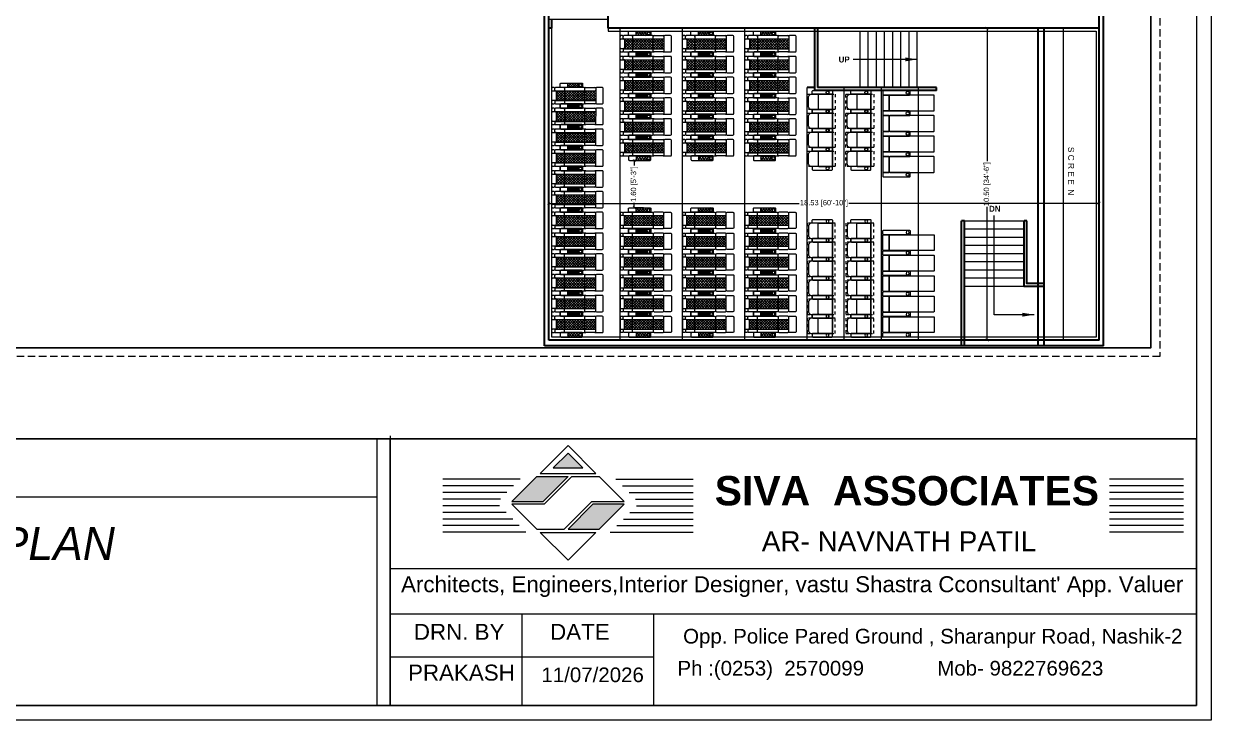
# Model space of a CAD drawing. Header units: feet. Extents: x 1354 to 2117, y 994 to 1430.
# Drawn here: x 1908.96 to 1948.95, y 1166.92 to 1190.38 of the extents above; entities that cross this region are included whole.
import ezdxf

# ---------------------------------------------------------------- set-up
doc = ezdxf.new("R2010")
doc.units = ezdxf.units.FT
doc.linetypes.add('HIDDEN', pattern=[0.375, 0.25, -0.125])
for name, color, linetype in [('BOUNDRY', 5, 'Continuous'), ('F4', 76, 'Continuous'), ('Layer2', 240, 'Continuous')]:
    doc.layers.add(name, color=color, linetype=linetype)
for name, color, linetype, lineweight in [('CHAIRS', 25, 'Continuous', 0), ('DIMENTION', 23, 'Continuous', 13), ('H', 253, 'Continuous', 5), ('h-hatch', 253, 'Continuous', 9), ('LINE-1-KEY (DCPL)', 253, 'Continuous', 9), ('tex', 7, 'Continuous', 15), ('TEXT', 7, 'Continuous', 20), ('Text Common_TMOS', 150, 'Continuous', 20), ('wall', 7, 'Continuous', 30), ('Wall_TMOS', 5, 'Continuous', 35), ('WIN', 230, 'Continuous', 9)]:
    doc.layers.add(name, color=color, linetype=linetype, lineweight=lineweight)
doc.styles.add('Arial Narrow', font='arial.ttf')
doc.styles.get("Standard").update_dxf_attribs({"font": 'arial.ttf'})
doc.styles.add('STYLE1', font='arial.ttf')
doc.dimstyles.new('2_Dim_Wrk_Medium_TMOS', dxfattribs={"dimtxt": 0.18, "dimasz": 0.15, "dimexe": 0.18, "dimexo": 0.0625, "dimgap": 0.09, "dimtad": 0, "dimdec": 3, "dimzin": 0, "dimdsep": 46, "dimtxsty": 'STYLE1', "dimblk": 'OPEN90', "dimcen": 0.09, "dimclrd": 256, "dimclre": 256, "dimclrt": 256, "dimazin": 2, "dimtfac": 1, "dimtdec": 3, "dimtofl": 0, "dimtmove": 0, "dimatfit": 3, "dimfxl": 0.18, "dimfxlon": 1, "dimtolj": 1, "dimtzin": 0, "dimlwd": -1, "dimlwe": -1, "dimarcsym": 0})
doc.dimstyles.new('jay', dxfattribs={"dimtxt": 0.18, "dimasz": 0.1, "dimexe": 0.01, "dimexo": 0.01, "dimgap": 0.05, "dimtad": 0, "dimzin": 0, "dimdsep": 46, "dimtxsty": 'Standard', "dimblk": 'ARCHTICK', "dimcen": 0.09, "dimclrd": 8, "dimclre": 8, "dimclrt": 5, "dimadec": 0, "dimazin": 0, "dimtfac": 1, "dimtofl": 0, "dimtmove": 0, "dimatfit": 3, "dimfxl": 1, "dimtolj": 1, "dimtzin": 0, "dimlwd": -1, "dimlwe": -1, "dimarcsym": 1})

# ---------------------------------------------------------------- blocks, each defined once
blk = doc.blocks.new('_Open90')
at = {"color": 0, "linetype": 'ByBlock', "lineweight": -2}
for p, q in [((0, 0), (-1, 0)), ((-0.5, 0.5), (0, 0)), ((0, 0), (-0.5, -0.5))]:
    blk.add_line(p, q, dxfattribs=at)
blk = doc.blocks.new('_ArchTick')
at = {"color": 0, "linetype": 'ByBlock', "const_width": 0.15}
blk.add_lwpolyline([(-0.5, -0.5), (0.5, 0.5)], dxfattribs=at)
blk = doc.blocks.new('*D72')
at = {"color": 8}
for p, q in [((1940.387, 1190.226), (1941.418, 1190.226)), ((1941.408, 1190.226), (1941.408, 1185.744)), ((1941.408, 1179.726), (1941.408, 1184.208)), ((1940.387, 1179.726), (1941.418, 1179.726))]:
    blk.add_line(p, q, dxfattribs=at)
at = {"layer": 'DEFPOINTS', "color": 0}
for p in [(1940.377, 1190.226), (1941.408, 1190.226), (1940.377, 1179.726)]:
    blk.add_point(p, dxfattribs=at)
at = {"color": 8, "xscale": 0.1, "yscale": 0.1, "zscale": 0.1}
for p, rotation in [((1941.408, 1190.226), 90), ((1941.408, 1179.726), 270)]:
    blk.add_blockref('_ArchTick', p, dxfattribs=dict(at, rotation=rotation))
at = {"color": 5, "insert": (1941.408, 1184.976), "char_height": 0.18, "attachment_point": 5, "rotation": 90}
blk.add_mtext('\\A1;10.50 [34\'-6"]', dxfattribs=at)
blk = doc.blocks.new('dfgdgdfgdfgdf')
at = {"layer": 'CHAIRS'}
h = blk.add_hatch(dxfattribs=at)
h.set_pattern_fill('ANSI37', color=256, scale=20, angle=180)
h.set_pattern_definition([(225, (22575.6077, -4853.689), (1.767766953, -1.767766953), []), (315, (22575.6077, -4853.689), (1.767766953, 1.767766953), [])])
edge = h.paths.add_edge_path()
edge.add_line((-157647.2, 650.2), (-157660.3, 650.2))
edge.add_line((-157660.3, 650.2), (-157660.3, 638.4))
edge.add_arc((-157659.3, 638.4), 1, 90, 180, ccw=False)
edge.add_line((-157659.3, 639.4), (-157647.2, 639.4))
edge.add_line((-157647.2, 639.4), (-157647.2, 650.2))
h.paths.add_polyline_path([(-157647.2, 678), (-157660.3, 678), (-157660.3, 650.2), (-157647.2, 650.2)])
h.paths.add_polyline_path([(-157647.2, 692.4), (-157660.3, 692.4), (-157660.3, 678), (-157647.2, 678)])
h = blk.add_hatch(dxfattribs=at)
h.set_pattern_fill('ANSI37', color=256, scale=20, angle=180)
h.set_pattern_definition([(225, (22628.3003, -4853.689), (1.767766953, -1.767766953), []), (315, (22628.3003, -4853.689), (1.767766953, 1.767766953), [])])
h.paths.add_polyline_path([(-157664.8, 673.8, 0.414214), (-157665.8, 674.8), (-157669.8, 674.8, 0.414214), (-157670.8, 673.8), (-157670.8, 654.8), (-157664.8, 654.8)])
h.paths.add_polyline_path([(-157669.8, 671.8, -1), (-157665.8, 671.8, -1)], flags=16)
h.paths.add_polyline_path([(-157669.7, 671.8, -1), (-157665.9, 671.8, -1)], flags=0)
h = blk.add_hatch(dxfattribs=at)
h.set_pattern_fill('ANSI37', color=256, scale=20, angle=180)
h.set_pattern_definition([(225, (22628.3003, -4851.72), (1.767766953, -1.767766953), []), (315, (22628.3003, -4851.72), (1.767766953, 1.767766953), [])])
h.paths.add_polyline_path([(-157642.8, 673.8, -0.414214), (-157641.8, 674.8), (-157637.8, 674.8, -0.414214), (-157636.8, 673.8), (-157636.8, 654.8), (-157642.8, 654.8)])
h.paths.add_polyline_path([(-157637.8, 671.8, 1), (-157641.7, 671.8, 1)], flags=16)
h.paths.add_polyline_path([(-157637.9, 671.8, 1), (-157641.6, 671.8, 1)], flags=0)
for p, q in [((-157664.8, 701.4), (-157664.8, 693.4)), ((-157664.8, 679), (-157664.8, 691.4)), ((-157643.8, 702.4), (-157663.8, 702.4)), ((-157663.8, 692.4), (-157643.8, 692.4)), ((-157663.8, 692.4), (-157643.8, 692.4)), ((-157660.3, 638.4), (-157660.3, 692.4)), ((-157647.2, 638.4), (-157647.2, 692.4)), ((-157642.8, 693.4), (-157642.8, 701.4)), ((-157642.8, 691.4), (-157642.8, 679)), ((-157664.8, 677), (-157664.8, 638.4)), ((-157643.8, 678), (-157663.8, 678)), ((-157643.8, 678), (-157663.8, 678)), ((-157642.8, 638.4), (-157642.8, 677)), ((-157664.8, 654.8), (-157670.8, 654.8)), ((-157663.8, 650.2), (-157643.7, 650.2)), ((-157642.8, 654.8), (-157636.8, 654.8)), ((-157664.8, 636.4), (-157664.8, 634.4)), ((-157660.3, 637.4), (-157663.8, 637.4)), ((-157643.8, 633.4), (-157663.8, 633.4)), ((-157660.3, 634.4), (-157660.3, 638.4)), ((-157659.3, 639.4), (-157648.2, 639.4)), ((-157647.2, 638.4), (-157647.2, 634.4)), ((-157647.2, 637.4), (-157643.8, 637.4)), ((-157642.8, 634.4), (-157642.8, 636.4))]:
    blk.add_line(p, q, dxfattribs=at)
for points in [[(-157670.8, 645.8), (-157670.8, 673.8, -0.414214), (-157669.8, 674.8), (-157665.8, 674.8, -0.414214), (-157664.8, 673.8), (-157664.8, 645.8, -0.414214), (-157665.8, 644.8), (-157669.8, 644.8, -0.414214)], [(-157636.8, 645.8), (-157636.8, 673.8, 0.414214), (-157637.8, 674.8), (-157641.8, 674.8, 0.414214), (-157642.8, 673.8), (-157642.8, 645.8, 0.414214), (-157641.8, 644.8), (-157637.8, 644.8, 0.414214)]]:
    blk.add_lwpolyline(points, format="xyb", close=True, dxfattribs=at)
for centre, radius in [((-157667.8, 671.8), 1.99), ((-157667.8, 671.8), 1.89), ((-157639.8, 671.8), 1.99), ((-157639.8, 671.8), 1.89)]:
    blk.add_circle(centre, radius, dxfattribs=at)
for centre, start, end in [((-157663.8, 701.4), 90, 180), ((-157663.8, 693.4), 180, 270), ((-157663.8, 691.4), 90, 180), ((-157643.8, 701.4), 0, 90), ((-157643.8, 693.4), 270, 0), ((-157643.8, 691.4), 0, 90), ((-157663.8, 679), 180, 270), ((-157663.8, 677), 90, 180), ((-157643.8, 679), 270, 0), ((-157643.8, 677), 0, 90), ((-157663.8, 651.2), 180, 269.9964), ((-157663.8, 649.2), 89.9964, 180), ((-157643.8, 651.2), 270.0036, 0), ((-157643.8, 649.2), 0, 90.0036), ((-157663.8, 638.4), 180, 270), ((-157663.8, 636.4), 90, 180), ((-157663.8, 634.4), 180, 270), ((-157659.3, 638.4), 90, 180), ((-157659.3, 634.4), 180, 270), ((-157648.2, 638.4), 0, 90), ((-157648.2, 634.4), 270, 0), ((-157643.8, 638.4), 270, 0), ((-157643.8, 636.4), 0, 90), ((-157643.8, 634.4), 270, 0)]:
    blk.add_arc(centre, 1, start, end, dxfattribs=at)
blk = doc.blocks.new('*U91')
at = {"layer": 'h-hatch', "xscale": -0.025003749578827, "yscale": 0.025003749578827, "zscale": 0.025003749578827, "rotation": 180}
blk.add_blockref('dfgdgdfgdfgdf', (3941.914, 16.699), dxfattribs=at)
blk = doc.blocks.new('*U90')
at = {"color": 0, "linetype": 'ByBlock', "lineweight": -2}
for p in [(0, 0), (0.7, 0), (1.4, 0), (2.1, 0), (2.8, 0), (3.501, 0), (4.201, 0), (4.901, 0), (5.601, 0), (6.301, 0), (7.001, 0), (7.701, 0)]:
    blk.add_blockref('*U91', p, dxfattribs=at)
blk = doc.blocks.new('*U93')
at = {"layer": 'h-hatch', "xscale": -0.025003749578827, "yscale": 0.025003749578827, "zscale": 0.025003749578827, "rotation": 180}
blk.add_blockref('dfgdgdfgdfgdf', (3941.914, 16.699), dxfattribs=at)
blk = doc.blocks.new('*U92')
at = {"color": 0, "linetype": 'ByBlock', "lineweight": -2}
for p in [(0, 0), (0.7, 0), (1.4, 0), (2.1, 0), (2.8, 0), (3.501, 0), (0, -2.1), (0.7, -2.1), (1.4, -2.1), (2.1, -2.1), (2.8, -2.1), (3.501, -2.1), (0, -4.201), (0.7, -4.201), (1.4, -4.201), (2.1, -4.201), (2.8, -4.201), (3.501, -4.201)]:
    blk.add_blockref('*U93', p, dxfattribs=at)
blk = doc.blocks.new('*U95')
at = {"layer": 'h-hatch', "xscale": -0.025003749578827, "yscale": 0.025003749578827, "zscale": 0.025003749578827, "rotation": 180}
blk.add_blockref('dfgdgdfgdfgdf', (3941.914, 16.699), dxfattribs=at)
blk = doc.blocks.new('*U94')
at = {"color": 0, "linetype": 'ByBlock', "lineweight": -2}
for p in [(0, 0), (0.7, 0), (1.4, 0), (2.1, 0), (2.8, 0), (3.501, 0), (0, -2.1), (0.7, -2.1), (1.4, -2.1), (2.1, -2.1), (2.8, -2.1), (3.501, -2.1), (0, -4.201), (0.7, -4.201), (1.4, -4.201), (2.1, -4.201), (2.8, -4.201), (3.501, -4.201)]:
    blk.add_blockref('*U95', p, dxfattribs=at)
blk = doc.blocks.new('*D96')
at = {"color": 8}
for p, q in [((1929.83, 1185.775), (1929.512, 1185.775)), ((1929.522, 1185.775), (1929.522, 1185.604)), ((1929.522, 1184.177), (1929.522, 1184.348)), ((1929.83, 1184.177), (1929.512, 1184.177))]:
    blk.add_line(p, q, dxfattribs=at)
at = {"layer": 'DEFPOINTS', "color": 0}
for p in [(1929.522, 1185.775), (1929.84, 1185.775), (1929.84, 1184.177)]:
    blk.add_point(p, dxfattribs=at)
at = {"color": 8, "xscale": 0.1, "yscale": 0.1, "zscale": 0.1}
for p, rotation in [((1929.522, 1185.775), 90), ((1929.522, 1184.177), 270)]:
    blk.add_blockref('_ArchTick', p, dxfattribs=dict(at, rotation=rotation))
at = {"color": 5, "insert": (1929.522, 1184.976), "char_height": 0.18, "attachment_point": 5, "rotation": 90}
blk.add_mtext('\\A1;1.60 [5\'-3"]', dxfattribs=at)
blk = doc.blocks.new('*D97')
at = {"color": 8}
for p, q in [((1926.644, 1184.811), (1926.644, 1184.316)), ((1945.178, 1184.811), (1945.178, 1184.316)), ((1926.644, 1184.326), (1935.073, 1184.326)), ((1945.178, 1184.326), (1936.749, 1184.326))]:
    blk.add_line(p, q, dxfattribs=at)
at = {"layer": 'DEFPOINTS', "color": 0}
for p in [(1926.644, 1184.821), (1945.178, 1184.821), (1945.178, 1184.326)]:
    blk.add_point(p, dxfattribs=at)
at = {"color": 8, "xscale": 0.1, "yscale": 0.1, "zscale": 0.1, "rotation": 180}
blk.add_blockref('_ArchTick', (1926.644, 1184.326), dxfattribs=at)
at = {"color": 8, "xscale": 0.1, "yscale": 0.1, "zscale": 0.1}
blk.add_blockref('_ArchTick', (1945.178, 1184.326), dxfattribs=at)
at = {"color": 5, "insert": (1935.911, 1184.326), "char_height": 0.18, "attachment_point": 5}
blk.add_mtext('\\A1;18.53 [60\'-10"]', dxfattribs=at)
blk = doc.blocks.new('Recliner chair-01')
at = {"layer": 'CHAIRS', "linetype": 'HIDDEN', "lineweight": -2}
blk.add_lwpolyline([(-10.5, 33.9), (9.9, 33.9), (9.9, -4), (-10.5, -4)], close=True, dxfattribs=at)
at = {"layer": 'CHAIRS', "lineweight": -2}
for points in [[(-10.5, 1), (-10.5, 26, 0.414214), (-11.5, 27), (-14.5, 27, 0.414214), (-15.5, 26), (-15.5, 1, 0.414214), (-14.5, 0), (-11.5, 0, 0.414214)], [(-7.1, 31.9), (6.5, 31.9, -0.414214), (9.9, 28.5), (9.9, 1, -0.414214), (8.9, 0), (-9.5, 0, -0.414214), (-10.5, 1), (-10.5, 28.5, -0.414214)], [(9.9, 1), (9.9, 18, 0.414214), (8.9, 19), (-9.5, 19, 0.414214), (-10.5, 18), (-10.5, 1, 0.414214), (-9.5, 0), (8.9, 0, 0.414214)], [(9.9, 1), (9.9, 26, -0.414214), (10.9, 27), (13.9, 27, -0.414214), (14.9, 26), (14.9, 1, -0.414214), (13.9, 0), (10.9, 0, -0.414214)]]:
    blk.add_lwpolyline(points, format="xyb", close=True, dxfattribs=at)
for centre in [(-13, 6.4), (12.4, 6.4)]:
    blk.add_circle(centre, 2, dxfattribs=at)
blk = doc.blocks.new('*U99')
at = {"layer": 'CHAIRS', "xscale": 0.0250036325341379, "yscale": 0.0250036325341379, "zscale": 0.0250036325341379}
blk.add_blockref('Recliner chair-01', (0, -0.374), dxfattribs=at)
blk = doc.blocks.new('*U98')
at = {"color": 0, "linetype": 'ByBlock', "lineweight": -2}
for p in [(-3.2, 0), (-2.56, 0), (-1.92, 0), (-1.28, 0), (-0.64, 0), (0, 0), (-3.2, -1.3), (-2.56, -1.3), (-1.92, -1.3), (-1.28, -1.3), (-0.64, -1.3), (0, -1.3)]:
    blk.add_blockref('*U99', p, dxfattribs=at)
blk = doc.blocks.new('*U101')
at = {"layer": 'CHAIRS', "xscale": 0.0250036325341379, "yscale": 0.0250036325341379, "zscale": 0.0250036325341379}
blk.add_blockref('Recliner chair-01', (0, -0.374), dxfattribs=at)
blk = doc.blocks.new('*U100')
at = {"color": 0, "linetype": 'ByBlock', "lineweight": -2}
for p in [(-1.92, 0), (-1.28, 0), (-0.64, 0), (0, 0), (-1.92, -1.3), (-1.28, -1.3), (-0.64, -1.3), (0, -1.3)]:
    blk.add_blockref('*U101', p, dxfattribs=at)
blk = doc.blocks.new('lounger chair')
at = {"layer": 'CHAIRS'}
for points in [[(-15.5, -36), (-11.5, -36, 0.414214), (-10.5, -35), (-10.5, -1, 0.414214), (-11.5, 0), (-15.5, 0, 0.414214), (-16.5, -1), (-16.5, -35, 0.414214)], [(-10.5, -1), (-10.5, -7.5, 0.414214), (-9.5, -8.5), (9.5, -8.5, 0.414214), (10.5, -7.5), (10.5, -1, 0.414214), (9.5, 0), (-9.5, 0, 0.414214)], [(11.5, -36), (15.5, -36, 0.414214), (16.5, -35), (16.5, -1, 0.414214), (15.5, 0), (11.5, 0, 0.414214), (10.5, -1), (10.5, -35, 0.414214)], [(-10.5, -9.5), (-10.5, -67, 0.414214), (-9.5, -68), (9.5, -68, 0.414214), (10.5, -67), (10.5, -9.5, 0.414214), (9.5, -8.5), (-9.5, -8.5, 0.414214)]]:
    blk.add_lwpolyline(points, format="xyb", close=True, dxfattribs=at)
for centre in [(-13.6, -32.9), (13.6, -32.9)]:
    blk.add_circle(centre, 2.05, dxfattribs=at)
blk = doc.blocks.new('*U103')
at = {"layer": 'CHAIRS'}
blk.add_blockref('lounger chair', (0, 34), dxfattribs=at)
blk = doc.blocks.new('*U105')
at = {"layer": 'CHAIRS', "color": 0, "linetype": 'ByBlock', "lineweight": -2, "xscale": -0.0254283942370822, "yscale": 0.0254283942370822, "zscale": 0.0254283942370822}
blk.add_blockref('*U103', (0, 0), dxfattribs=at)
blk = doc.blocks.new('*U104')
at = {"color": 0, "linetype": 'ByBlock', "lineweight": -2}
for p in [(0, 0), (0.69, 0), (1.38, 0), (2.07, 0), (2.76, 0)]:
    blk.add_blockref('*U105', p, dxfattribs=at)
blk = doc.blocks.new('*U107')
at = {"layer": 'CHAIRS', "color": 0, "linetype": 'ByBlock', "lineweight": -2, "xscale": -0.0254283942370822, "yscale": 0.0254283942370822, "zscale": 0.0254283942370822}
blk.add_blockref('*U103', (0, 0), dxfattribs=at)
blk = doc.blocks.new('*U106')
at = {"color": 0, "linetype": 'ByBlock', "lineweight": -2}
for p in [(0, 0), (0.69, 0), (1.38, 0), (2.07, 0)]:
    blk.add_blockref('*U107', p, dxfattribs=at)

msp = doc.modelspace()

# ---------------------------------------------------------------- hatches: boundary and pattern name
at = {"layer": 'wall'}
h = msp.add_hatch(color=1, dxfattribs=at)
h.paths.add_polyline_path([(1927.7858, 1175.4196), (1927.2902, 1175.9151), (1926.7946, 1175.4196)])
h.paths.add_polyline_path([(1925.4036, 1174.2866), (1926.4492, 1174.2866), (1927.2902, 1175.1276), (1926.2446, 1175.1276)])
h.paths.add_polyline_path([(1929.1768, 1174.1954), (1928.1312, 1174.1954), (1927.2902, 1173.3544), (1928.3357, 1173.3544)])

# ---------------------------------------------------------------- linework, layer by layer
at = {"color": 116, "true_color": 0x136734}
for p, q in [((1929.0442, 1179.726), (1929.0442, 1190.226)), ((1931.1442, 1179.726), (1931.1442, 1190.226)), ((1933.2442, 1179.726), (1933.2442, 1190.226)), ((1937.1241, 1188.226), (1937.1241, 1190.1268)), ((1937.3991, 1188.226), (1937.3991, 1190.1268)), ((1937.6741, 1188.226), (1937.6741, 1190.1268)), ((1937.9491, 1188.226), (1937.9491, 1190.1268)), ((1938.2241, 1188.226), (1938.2241, 1190.1268)), ((1938.4991, 1188.226), (1938.4991, 1190.1268)), ((1938.7741, 1188.226), (1938.7741, 1190.1268)), ((1939.0491, 1188.226), (1939.0491, 1190.1268)), ((1935.3442, 1179.726), (1935.3442, 1188.226)), ((1936.5942, 1179.726), (1936.5942, 1188.226)), ((1936.5942, 1179.726), (1936.5942, 1188.226)), ((1937.8442, 1179.726), (1937.8442, 1188.226)), ((1939.0942, 1179.726), (1939.0942, 1188.226)), ((1942.6476, 1183.7309), (1940.6476, 1183.7309)), ((1942.6476, 1183.4559), (1940.6476, 1183.4559)), ((1942.6476, 1183.1809), (1940.6476, 1183.1809)), ((1942.6476, 1183.1809), (1940.6476, 1183.1809)), ((1942.6476, 1182.9059), (1940.6476, 1182.9059)), ((1942.6476, 1182.6309), (1940.6476, 1182.6309)), ((1942.6476, 1182.3559), (1940.6476, 1182.3559)), ((1942.6476, 1182.0809), (1940.6476, 1182.0809)), ((1942.6476, 1181.8059), (1940.6476, 1181.8059)), ((1942.6476, 1181.5309), (1940.6476, 1181.5309))]:
    msp.add_line(p, q, dxfattribs=at)
at = {"color": 7, "lineweight": 20}
for points in [[(1863.1819, 1247.0626), (1948.9531, 1247.0626), (1948.9531, 1166.9234), (1863.1819, 1166.9234)], [(1863.6819, 1246.5626), (1948.4531, 1246.5626), (1948.4531, 1167.4234), (1863.6819, 1167.4234)]]:
    msp.add_lwpolyline(points, close=True, dxfattribs=at)
msp.add_lwpolyline([(1926.6442, 1190.526), (1928.6442, 1190.526), (1928.6442, 1190.226), (1945.1776, 1190.226), (1945.1776, 1179.726), (1926.6442, 1179.726), (1926.6442, 1190.526)])
at = {"layer": 'BOUNDRY'}
for p in [(1921.2999, 1176.4985), (1921.2999, 1176.4005), (1921.2999, 1176.4005)]:
    msp.add_line(p, (1921.2999, 1167.4234), dxfattribs=at)
at = {"layer": 'DIMENTION'}
msp.add_lwpolyline([(1921.2999, 1176.4005), (1948.4531, 1176.4005), (1948.4531, 1167.4234), (1921.2999, 1167.4234)], close=True, dxfattribs=at)
at = {"layer": 'F4'}
for p, q in [((1926.2446, 1175.1276), (1925.4036, 1174.2866)), ((1926.2446, 1175.1276), (1927.2902, 1175.1276)), ((1927.2902, 1175.1276), (1926.4492, 1174.2866)), ((1927.4192, 1175.1276), (1926.487, 1174.1954)), ((1927.4192, 1175.1276), (1928.3357, 1175.1276)), ((1929.1768, 1174.2866), (1928.3357, 1175.1276)), ((1925.4036, 1174.2866), (1926.4492, 1174.2866)), ((1926.487, 1174.1954), (1925.4036, 1174.1954)), ((1925.4036, 1174.1954), (1926.2446, 1173.3544)), ((1928.0934, 1174.2866), (1927.1612, 1173.3544)), ((1928.1312, 1174.1954), (1927.2902, 1173.3544)), ((1928.0934, 1174.2866), (1929.1768, 1174.2866)), ((1929.1768, 1174.1954), (1928.1312, 1174.1954)), ((1928.3357, 1173.3544), (1929.1768, 1174.1954)), ((1926.2446, 1173.3544), (1927.1612, 1173.3544)), ((1926.3541, 1173.2449), (1927.2902, 1172.3088)), ((1926.3541, 1173.2449), (1928.2263, 1173.2449)), ((1927.2902, 1173.3544), (1928.3357, 1173.3544)), ((1927.2902, 1172.3088), (1928.2263, 1173.2449))]:
    msp.add_line(p, q, dxfattribs=at)
for points in [[(1926.3541, 1175.2371), (1928.2263, 1175.2371), (1927.2902, 1176.1732)], [(1926.7946, 1175.4196), (1927.7858, 1175.4196), (1927.2902, 1175.9151)]]:
    msp.add_lwpolyline(points, close=True, dxfattribs=at)
at = {"layer": 'H', "lineweight": 5}
for p, q in [((1925.6805, 1175.0362), (1923.0742, 1175.0362)), ((1928.8999, 1175.0362), (1931.5061, 1175.0362)), ((1948.0208, 1175.0362), (1945.5236, 1175.0362)), ((1925.4577, 1174.8134), (1923.0742, 1174.8134)), ((1925.2348, 1174.5905), (1923.0742, 1174.5905)), ((1929.1227, 1174.8134), (1931.5061, 1174.8134)), ((1929.3456, 1174.5905), (1931.5061, 1174.5905)), ((1948.0208, 1174.8134), (1945.5236, 1174.8134)), ((1948.0208, 1174.5905), (1945.5236, 1174.5905)), ((1925.012, 1174.3677), (1923.0742, 1174.3677)), ((1929.5684, 1174.3677), (1931.5061, 1174.3677)), ((1948.0208, 1174.3677), (1945.5236, 1174.3677)), ((1924.9814, 1174.1449), (1923.0742, 1174.1449)), ((1925.2043, 1173.922), (1923.0742, 1173.922)), ((1929.3761, 1173.922), (1931.5061, 1173.922)), ((1929.599, 1174.1449), (1931.5061, 1174.1449)), ((1948.0208, 1174.1449), (1945.5236, 1174.1449)), ((1948.0208, 1173.922), (1945.5236, 1173.922)), ((1925.4271, 1173.6992), (1923.0742, 1173.6992)), ((1925.6499, 1173.4763), (1923.0742, 1173.4763)), ((1928.9304, 1173.4763), (1931.5061, 1173.4763)), ((1929.1533, 1173.6992), (1931.5061, 1173.6992)), ((1948.0208, 1173.6992), (1945.5236, 1173.6992)), ((1948.0208, 1173.4763), (1945.5236, 1173.4763)), ((1925.8728, 1173.2535), (1923.0742, 1173.2535)), ((1928.7076, 1173.2535), (1931.5061, 1173.2535)), ((1948.0208, 1173.2535), (1945.5236, 1173.2535))]:
    msp.add_line(p, q, dxfattribs=at)
at = {"layer": 'H', "linetype": 'HIDDEN'}
msp.add_lwpolyline([(1865.7271, 1244.5685), (1947.2222, 1244.5685), (1947.2222, 1179.1681), (1865.7271, 1179.1681)], close=True, dxfattribs=at)
at = {"layer": 'LINE-1-KEY (DCPL)'}
msp.add_line((1928.6442, 1190.226), (1928.6442, 1190.126), dxfattribs=at)
msp.add_lwpolyline([(1928.6442, 1190.126), (1945.0776, 1190.126), (1945.0776, 1179.826), (1926.7442, 1179.826), (1926.7442, 1190.226)], dxfattribs=at)
at = {"layer": 'wall', "lineweight": 25}
for p, q in [((1863.6819, 1176.4005), (1945.7965, 1176.4005)), ((1920.8537, 1176.4005), (1920.8537, 1167.4234)), ((1921.2999, 1176.4005), (1921.2999, 1167.4234)), ((1921.2999, 1176.4005), (1921.2999, 1167.4234)), ((1870.2068, 1174.4435), (1920.8537, 1174.4435))]:
    msp.add_line(p, q, dxfattribs=at)
at = {"layer": 'wall'}
for points in [[(1866.0271, 1244.2685), (1946.9222, 1244.2685), (1946.9222, 1179.4681), (1866.0271, 1179.4681)], [(1863.6819, 1176.4005), (1948.4531, 1176.4005), (1948.4531, 1167.4234), (1863.6819, 1167.4234)]]:
    msp.add_lwpolyline(points, close=True, dxfattribs=at)
at = {"layer": 'Wall_TMOS'}
for p, q in [((1945.3276, 1179.526), (1945.3276, 1217.789)), ((1945.1776, 1179.726), (1945.1776, 1212.5328)), ((1926.6442, 1179.726), (1926.6442, 1210.6827)), ((1926.4942, 1179.526), (1926.4942, 1210.5327)), ((1928.6442, 1190.226), (1928.6442, 1195.666)), ((1926.7442, 1190.226), (1926.6442, 1190.226)), ((1926.7442, 1190.226), (1926.7442, 1190.526)), ((1945.1776, 1190.226), (1928.6442, 1190.226)), ((1935.594, 1190.226), (1935.594, 1188.126)), ((1935.694, 1190.226), (1935.694, 1188.226)), ((1943.1276, 1179.526), (1943.1276, 1190.226)), ((1943.3276, 1179.526), (1943.3276, 1190.226)), ((1935.594, 1188.226), (1935.3442, 1188.226)), ((1939.7036, 1188.226), (1935.694, 1188.226)), ((1939.7038, 1188.126), (1939.7036, 1188.226)), ((1939.7038, 1188.126), (1935.594, 1188.126)), ((1940.5476, 1179.5309), (1940.5476, 1183.7435)), ((1940.6476, 1183.7435), (1940.5476, 1183.7435)), ((1940.6476, 1179.5309), (1940.6476, 1183.7435)), ((1942.7476, 1183.7435), (1942.6476, 1183.7435)), ((1942.7476, 1182.0339), (1942.7476, 1183.7435)), ((1945.3276, 1179.526), (1926.4942, 1179.526)), ((1945.1776, 1179.726), (1926.6442, 1179.726))]:
    msp.add_line(p, q, dxfattribs=at)
at = {"layer": 'Wall_TMOS', "lineweight": 0}
msp.add_line((1943.9776, 1179.726), (1943.9776, 1190.226), dxfattribs=at)
at = {"layer": 'Wall_TMOS'}
for points in [[(1943.3276, 1181.5309), (1942.6476, 1181.5309), (1942.6476, 1183.7435)], [(1943.3276, 1181.6309), (1942.7476, 1181.6309), (1942.7476, 1183.7435)]]:
    msp.add_lwpolyline(points, dxfattribs=at)
at = {"layer": 'WIN', "color": 7, "lineweight": 5}
for p, q in [((1921.2999, 1172.0326), (1948.4531, 1172.0326)), ((1921.2999, 1170.5067), (1948.4531, 1170.5067)), ((1925.7392, 1170.5067), (1925.7392, 1167.4234)), ((1930.1784, 1167.4234), (1930.1784, 1170.5067)), ((1930.1784, 1169.0481), (1921.2999, 1169.0481))]:
    msp.add_line(p, q, dxfattribs=at)

# ---------------------------------------------------------------- block references
at = {"color": 1, "lineweight": 30, "xscale": -1}
for name, p, rotation in [('*U92', (1929.9078, 1189.6794), 89.99288751206929), ('*U90', (1927.6079, 1187.9315), 89.99288751206932)]:
    msp.add_blockref(name, p, dxfattribs=dict(at, rotation=rotation))
for name, p, rotation in [('*U100', (1935.818, 1187.754), 89.99999999999675), ('*U104', (1938.7588, 1180.2456), 89.99999999998454)]:
    msp.add_blockref(name, p, dxfattribs=dict(rotation=rotation))
at = {"xscale": -1}
for name, p, rotation in [('*U106', (1938.7588, 1187.7065), 90.00000000001543), ('*U98', (1935.818, 1180.1981), 90.00000000000328)]:
    msp.add_blockref(name, p, dxfattribs=dict(at, rotation=rotation))
at = {"color": 1, "lineweight": 30, "rotation": 90.00711248793075}
msp.add_blockref('*U94', (1929.9078, 1180.2726), dxfattribs=at)

# ---------------------------------------------------------------- texts
at = {"layer": 'tex'}
for s, insert, char_height, width, attachment_point in [('\\pxqc,t2;{\\fCentury Gothic|b1|i0|c0|p34;UP}', (1936.9651, 1189.0698), 0.2, 0.749532, 9), ('\\pxqc,t2;{\\fCentury Gothic|b1|i0|c0|p34;DN}', (1942.0392, 1184.0473), 0.2, 0.749532, 9), ('\\pxql;{\\fCentury Gothic|b0|i1|c0|p34;PROPOSED COMMERCIAL SHOPPING COMPLEX  PLAN ON S NO.----,AT.DHULE, TAL& DIST.DHULE\\P\\fArial|b0|i0|c0|p34; \\fCentury Gothic|b0|i1|c0|p34;FOR. MR. SANJAY AGRAWAL.}', (1872.1192, 1173.4353), 1.1213251, 39.855917, 1)]:
    msp.add_mtext(s, dxfattribs=dict(at, insert=insert, char_height=char_height, width=width, attachment_point=attachment_point))
at = {"layer": 'TEXT', "attachment_point": 1, "style": 'STYLE1'}
for s, insert, char_height, width in [(" Architects, Engineers,Interior Designer, vastu Shastra Cconsultant' App. Valuer", (1921.4588, 1171.7724), 0.538236, 27.415113), ('\\pxt3;DRN. BY', (1922.0985, 1170.1695), 0.538236, 3.885628), ('DATE', (1926.6861, 1170.1695), 0.53824, 27.415113), (' Opp. Police Pared Ground , Sharanpur Road, Nashik-2', (1930.9753, 1170.0006), 0.493383, 18.462091), ('PRAKASH', (1921.9036, 1168.797), 0.53824, 27.415113), ('11/07/2026', (1926.395, 1168.6994), 0.49338, 27.415113), ('Ph :(0253)  2570099  ', (1930.9753, 1168.9229), 0.493383, 18.462091), ('Mob- 9822769623  ', (1939.724, 1168.9229), 0.493383, 18.462091)]:
    msp.add_mtext(s, dxfattribs=dict(at, insert=insert, char_height=char_height, width=width))
at = {"layer": 'Text Common_TMOS', "insert": (1944.3339, 1186.6727), "char_height": 0.2, "width": 2.516362, "attachment_point": 1, "rotation": 270, "style": 'Arial Narrow'}
msp.add_mtext('\\pxqc;S C R E E  N', dxfattribs=at)
at = {"layer": 'wall', "color": 7, "lineweight": 5, "width": 20.2624, "attachment_point": 1, "style": 'STYLE1'}
for s, insert, char_height in [(' {\\fArial|b1|i0|c0|p34;SIVA  ASSOCIATES}', (1931.8473, 1175.1461), 0.986766), (' AR- NAVNATH PATIL', (1933.555, 1173.2863), 0.672795)]:
    msp.add_mtext(s, dxfattribs=dict(at, insert=insert, char_height=char_height))

# ---------------------------------------------------------------- dimensions: what is measured, and where the dimension line sits
for base, p1, p2, override, picture, middle in [((1941.4082, 1190.226), (1940.3767, 1179.726), (1940.3767, 1190.226), {"dimblk": 'ArchTick', "dimarcsym": 1}, '*D72', (1941.4082, 1184.976)), ((1929.5217, 1185.7746), (1929.84, 1184.1775), (1929.8402, 1185.7746), {"dimarcsym": 1}, '*D96', (1929.5217, 1184.976))]:
    dim = msp.add_linear_dim(base=base, p1=p1, p2=p2, angle=90, dimstyle='jay', override=override)
    dim.commit()
    dim.dimension.update_dxf_attribs({"geometry": picture, "text_midpoint": middle})
dim = msp.add_linear_dim(base=(1945.1776, 1184.3265), p1=(1926.6442, 1184.8211), p2=(1945.1776, 1184.8211), dimstyle='jay', override={"dimarcsym": 1})
dim.commit()
dim.dimension.update_dxf_attribs({"geometry": '*D97', "text_midpoint": (1935.9109, 1184.3265)})

# ---------------------------------------------------------------- leaders
at = {"layer": 'Layer2'}
for points in [[(1939.0491, 1189.1764), (1936.898, 1189.1764)], [(1942.99, 1180.5788), (1941.6476, 1180.5788), (1941.6476, 1183.9146)]]:
    msp.add_leader(points, dimstyle='2_Dim_Wrk_Medium_TMOS', override={"dimasz": 0.4, "dimfxl": 0.125}, dxfattribs=at)

doc.saveas('drawing.dxf')
